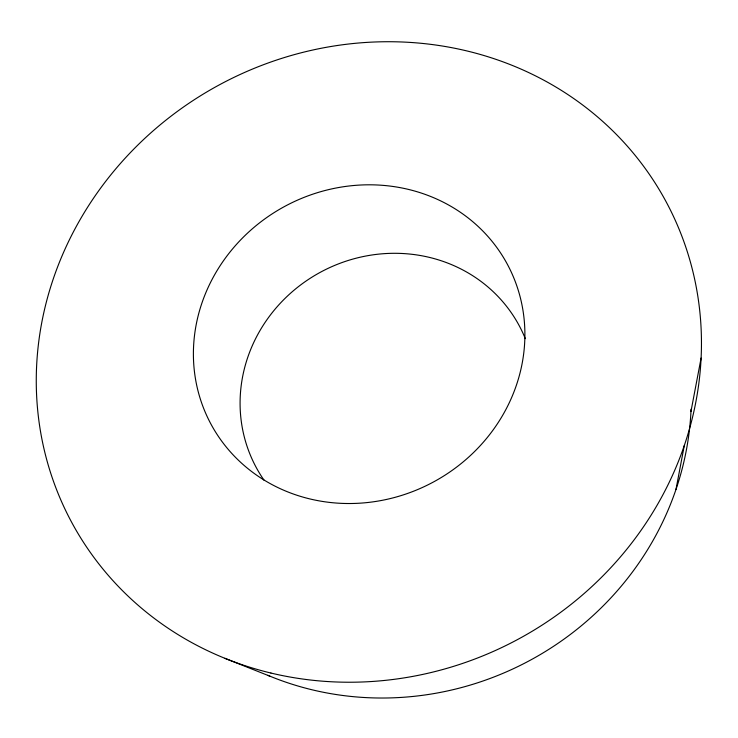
<?xml version="1.0" encoding="UTF-8"?>
<svg xmlns="http://www.w3.org/2000/svg" width="738" height="738" viewBox="0 0 738 738"><rect width="100%" height="100%" fill="white"/><g stroke="black" fill="none" stroke-linecap="round" stroke-linejoin="round"><path stroke-width="1.11" d="M675.98 489.478L684.274 445.604M690.952 411.527L701.1 358.05M224.832 658.296L271.04 676.635A299.444 283.669 -28.6 0 0 691.063 409.212M269.97 676.192A299.444 283.669 -28.6 0 1 267.829 675.307M264.075 480.244A149.39 141.216 -28.6 0 1 320.384 272.257A149.39 141.216 -28.6 0 1 525.308 338.65M270.911 673.038A337.681 314.886 -28.6 0 0 693.102 272.433A337.681 314.886 -28.6 0 0 142.572 140.469A337.681 314.886 -28.6 0 0 270.911 673.038M346.26 503.5A168.375 156.576 -28.6 0 0 508.694 266.815A168.375 156.576 -28.6 0 0 222.479 262.184A168.375 156.576 -28.6 0 0 346.26 503.5"/></g></svg>
